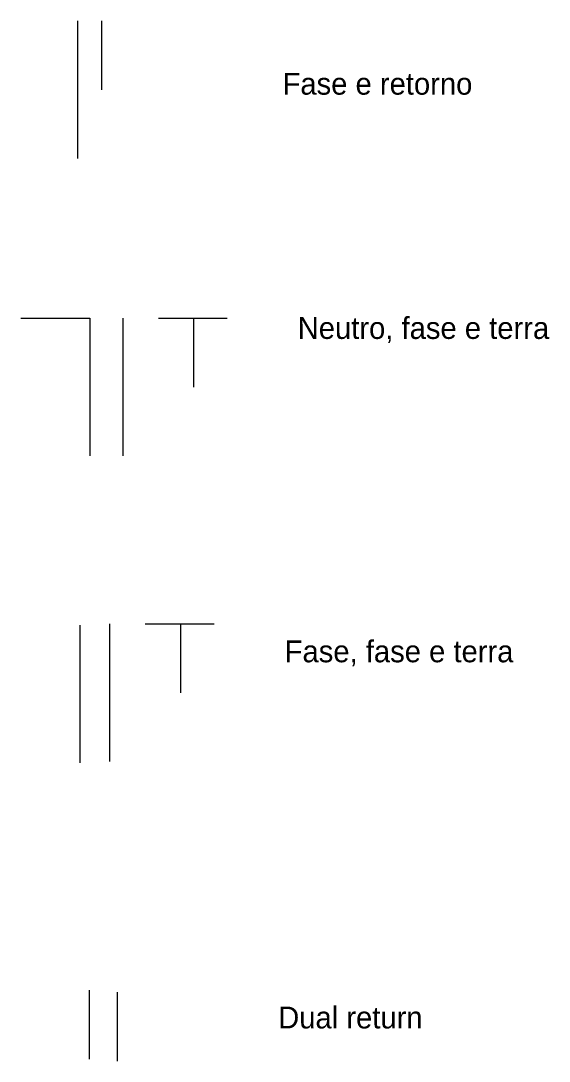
# Model space of a CAD drawing. Header units: metres. Extents: x 37 to 147, y -14 to 160.
# Drawn here: x 100.827 to 102.575, y 6.05 to 9.493 of the extents above; entities that cross this region are included whole.
import ezdxf

# ---------------------------------------------------------------- set-up
doc = ezdxf.new("R2010")
doc.units = ezdxf.units.M
doc.header["$MEASUREMENT"] = 0
doc.layers.add('A-AREA-IDEN', color=32, linetype='Continuous', lineweight=9)

msp = doc.modelspace()

# ---------------------------------------------------------------- linework, layer by layer
at = {"layer": 'A-AREA-IDEN', "color": 7, "true_color": 0xffffff}
for p, q in [((101.0137, 9.4931), (101.0137, 9.0372)), ((101.0933, 9.4932), (101.0933, 9.2651)), ((100.8266, 8.5094), (101.0545, 8.5094)), ((101.0545, 8.5094), (101.0545, 8.0535)), ((101.1641, 8.5091), (101.1641, 8.0532)), ((101.2818, 8.509), (101.5097, 8.509)), ((101.3984, 8.5086), (101.3984, 8.2805)), ((101.0222, 7.4932), (101.0222, 7.0373)), ((101.1206, 7.4977), (101.1206, 7.0418)), ((101.2383, 7.4976), (101.4663, 7.4976)), ((101.3549, 7.4972), (101.3549, 7.2691)), ((101.0528, 6.2846), (101.0528, 6.0565)), ((101.1455, 6.278), (101.1455, 6.0499))]:
    msp.add_line(p, q, dxfattribs=at)

# ---------------------------------------------------------------- texts
at = {"layer": 'A-AREA-IDEN', "color": 7, "true_color": 0xffffff, "char_height": 0.072246, "attachment_point": 1}
for s, insert in [('Fase e retorno', (101.6927, 9.321)), ('Neutro, fase e terra', (101.7429, 8.5126)), ('Fase, fase e terra', (101.6998, 7.4424)), ('Dual return', (101.6783, 6.2306))]:
    msp.add_mtext_dynamic_manual_height_columns(s, width=2.246104, gutter_width=0.3612, heights=[0], dxfattribs=dict(at, insert=insert))

doc.saveas('drawing.dxf')
